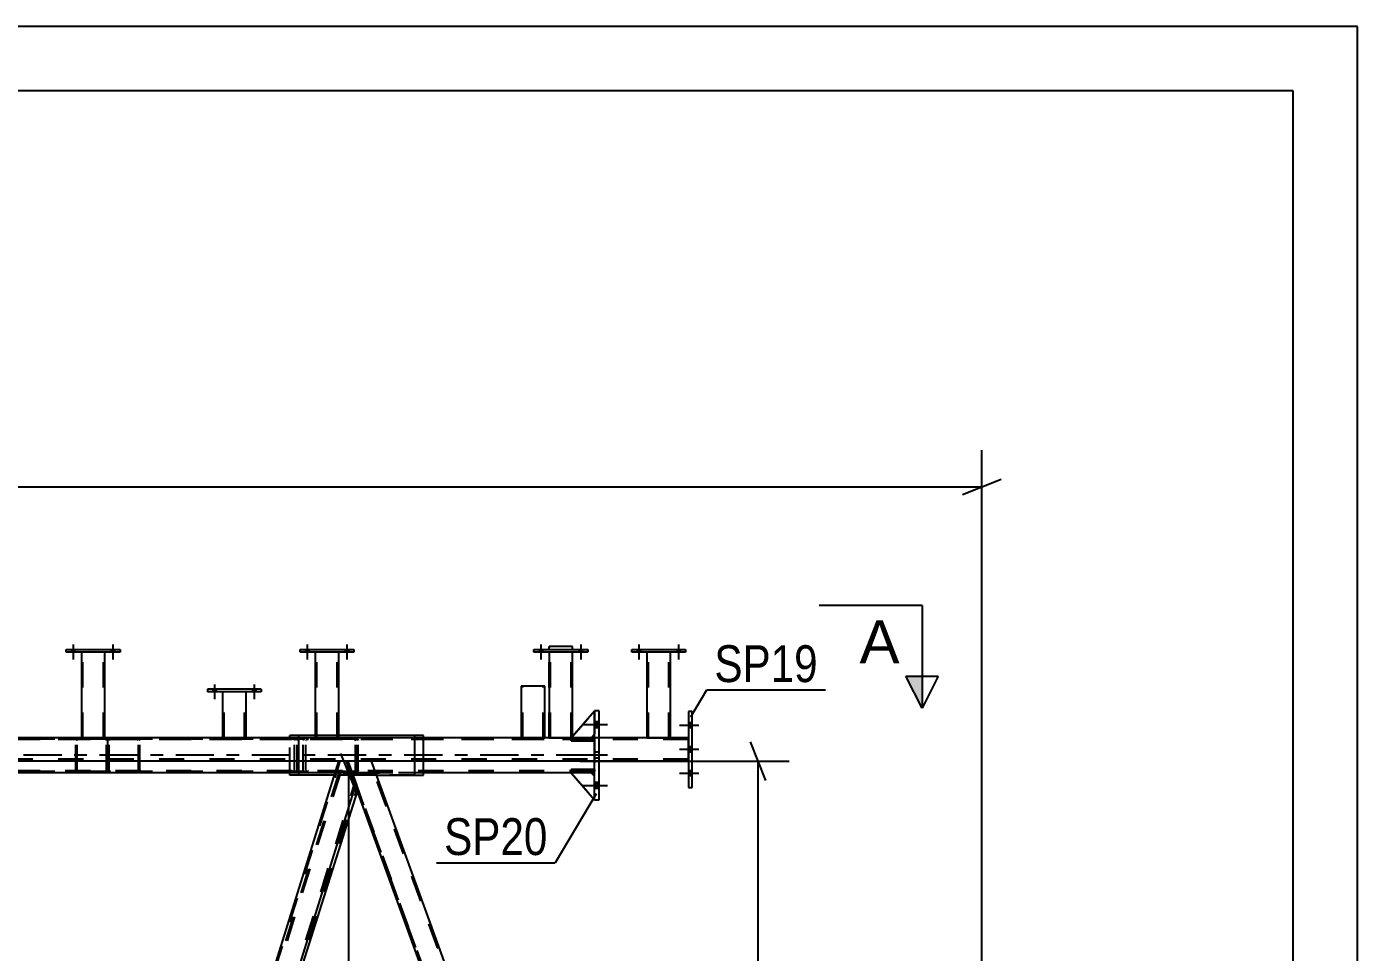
# Model space of a CAD drawing. Header units: millimetres. Extents: x -832 to 357, y -842 to -1.
# Drawn here: x 253.8 to 357.3, y -72.6 to -0.6 of the extents above; entities that cross this region are included whole.
import ezdxf

# ---------------------------------------------------------------- set-up
doc = ezdxf.new("R2010")
doc.units = ezdxf.units.MM
doc.linetypes.add('DXK_LINE_DOT2', pattern=[3.9198, 1.9599, -1.9599])
doc.linetypes.add('DXK_LINE_DOT3', pattern=[5.9187, 2.979, -0.9799, 0.9799, -0.9799])
doc.styles.add('Arial', font='ARIAL.TTF', dxfattribs={"height": 0.2})
doc.styles.add('Arial Narrow', font='ARIALN.TTF', dxfattribs={"height": 0.2})

# ---------------------------------------------------------------- blocks, each defined once
blk = doc.blocks.new('Unknown-570388851-1132')
at = {"color": 5, "linetype": 'Continuous'}
for p, q in [((357.29, -0.6), (-831.71, -0.6)), ((357.29, -841.6), (357.29, -0.6)), ((352.29, -5.6), (-826.71, -5.6)), ((352.29, -836.6), (352.29, -5.6))]:
    blk.add_line(p, q, dxfattribs=at)
blk = doc.blocks.new('Bolt-570388851-10437 - 10391')
at = {"linetype": 'Continuous'}
for points in [[(257.58, -49.04), (257.32, -49.04), (257.32, -49.25), (257.58, -49.25)], [(257.58, -49.04), (257.32, -49.04), (257.32, -49.25), (257.58, -49.25)], [(260.67, -49.04), (260.41, -49.04), (260.41, -49.25), (260.67, -49.25)], [(260.67, -49.04), (260.41, -49.04), (260.41, -49.25), (260.67, -49.25)]]:
    blk.add_hatch(color=1, dxfattribs=at).paths.add_polyline_path(points)
at = {"color": 1, "linetype": 'Continuous'}
for p, q in [((257.32, -49.04), (257.32, -49.25)), ((257.32, -49.04), (257.32, -49.25)), ((257.45, -48.67), (257.45, -49.82)), ((257.45, -48.67), (257.45, -49.82)), ((257.58, -49.04), (257.58, -49.25)), ((257.58, -49.04), (257.58, -49.25)), ((260.41, -49.04), (260.41, -49.25)), ((260.41, -49.04), (260.41, -49.25)), ((260.54, -48.67), (260.54, -49.82)), ((260.54, -48.67), (260.54, -49.82)), ((260.67, -49.04), (260.67, -49.25)), ((260.67, -49.04), (260.67, -49.25))]:
    blk.add_line(p, q, dxfattribs=at)
blk = doc.blocks.new('Bolt-570388851-10438 - 10391')
at = {"linetype": 'Continuous'}
for points in [[(275.76, -49.04), (275.51, -49.04), (275.51, -49.25), (275.76, -49.25)], [(275.76, -49.04), (275.51, -49.04), (275.51, -49.25), (275.76, -49.25)], [(278.85, -49.04), (278.6, -49.04), (278.6, -49.25), (278.85, -49.25)], [(278.85, -49.04), (278.6, -49.04), (278.6, -49.25), (278.85, -49.25)]]:
    blk.add_hatch(color=1, dxfattribs=at).paths.add_polyline_path(points)
at = {"color": 1, "linetype": 'Continuous'}
for p, q in [((275.51, -49.04), (275.51, -49.25)), ((275.51, -49.04), (275.51, -49.25)), ((275.63, -48.67), (275.63, -49.82)), ((275.63, -48.67), (275.63, -49.82)), ((275.76, -49.04), (275.76, -49.25)), ((275.76, -49.04), (275.76, -49.25)), ((278.6, -49.04), (278.6, -49.25)), ((278.6, -49.04), (278.6, -49.25)), ((278.72, -48.67), (278.72, -49.82)), ((278.72, -48.67), (278.72, -49.82)), ((278.85, -49.04), (278.85, -49.25)), ((278.85, -49.04), (278.85, -49.25))]:
    blk.add_line(p, q, dxfattribs=at)
blk = doc.blocks.new('Part-570388851-10832 - 10391')
at = {"color": 2, "linetype": 'Continuous'}
for p, q in [((241.93, -57.73), (240, -57.73)), ((261.41, -111.25), (241.93, -57.73)), ((260.05, -112.83), (240.7, -59.66))]:
    blk.add_line(p, q, dxfattribs=at)
at = {"color": 7, "linetype": 'DXK_LINE_DOT2'}
for p, q in [((240.7, -59.66), (240, -57.73)), ((260.17, -112.83), (240.11, -57.73)), ((261.87, -112.83), (241.81, -57.73)), ((261.99, -112.83), (261.41, -111.25)), ((260.05, -112.83), (261.99, -112.83))]:
    blk.add_line(p, q, dxfattribs=at)
blk = doc.blocks.new('Part-570388851-11091 - 10391')
at = {"color": 7, "linetype": 'DXK_LINE_DOT2'}
for p, q in [((242.26, -58.64), (240.33, -58.64)), ((240.33, -58.64), (260.01, -112.73)), ((240.34, -58.64), (240.33, -58.64)), ((260.13, -112.73), (240.44, -58.64)), ((261.83, -112.73), (242.15, -58.64)), ((261.95, -112.73), (242.26, -58.64)), ((260.01, -112.73), (261.95, -112.73))]:
    blk.add_line(p, q, dxfattribs=at)
blk = doc.blocks.new('Bolt-570388851-10473 - 10391')
at = {"linetype": 'Continuous'}
for points in [[(275.76, -49.04), (275.51, -49.04), (275.51, -49.25), (275.76, -49.25)], [(275.76, -49.04), (275.51, -49.04), (275.51, -49.25), (275.76, -49.25)], [(278.85, -49.04), (278.6, -49.04), (278.6, -49.25), (278.85, -49.25)], [(278.85, -49.04), (278.6, -49.04), (278.6, -49.25), (278.85, -49.25)]]:
    blk.add_hatch(color=1, dxfattribs=at).paths.add_polyline_path(points)
at = {"color": 1, "linetype": 'Continuous'}
for p, q in [((275.51, -49.04), (275.51, -49.25)), ((275.51, -49.04), (275.51, -49.25)), ((275.63, -48.67), (275.63, -49.82)), ((275.63, -48.67), (275.63, -49.82)), ((275.76, -49.04), (275.76, -49.25)), ((275.76, -49.04), (275.76, -49.25)), ((278.6, -49.04), (278.6, -49.25)), ((278.6, -49.04), (278.6, -49.25)), ((278.72, -48.67), (278.72, -49.82)), ((278.72, -48.67), (278.72, -49.82)), ((278.85, -49.04), (278.85, -49.25)), ((278.85, -49.04), (278.85, -49.25))]:
    blk.add_line(p, q, dxfattribs=at)
blk = doc.blocks.new('Bolt-570388851-10474 - 10391')
at = {"linetype": 'Continuous'}
for points in [[(293.94, -49.04), (293.69, -49.04), (293.69, -49.25), (293.94, -49.25)], [(293.94, -49.04), (293.69, -49.04), (293.69, -49.25), (293.94, -49.25)], [(297.03, -49.04), (296.78, -49.04), (296.78, -49.25), (297.03, -49.25)], [(297.03, -49.04), (296.78, -49.04), (296.78, -49.25), (297.03, -49.25)]]:
    blk.add_hatch(color=1, dxfattribs=at).paths.add_polyline_path(points)
at = {"color": 1, "linetype": 'Continuous'}
for p, q in [((293.69, -49.04), (293.69, -49.25)), ((293.69, -49.04), (293.69, -49.25)), ((293.81, -48.67), (293.81, -49.82)), ((293.81, -48.67), (293.81, -49.82)), ((293.94, -49.04), (293.94, -49.25)), ((293.94, -49.04), (293.94, -49.25)), ((296.78, -49.04), (296.78, -49.25)), ((296.78, -49.04), (296.78, -49.25)), ((296.91, -48.67), (296.91, -49.82)), ((296.91, -48.67), (296.91, -49.82)), ((297.03, -49.04), (297.03, -49.25)), ((297.03, -49.04), (297.03, -49.25))]:
    blk.add_line(p, q, dxfattribs=at)
blk = doc.blocks.new('Part-570388851-10571 - 10391')
at = {"color": 2, "linetype": 'Continuous'}
for p, q in [((269.07, -52.34), (269.07, -55.91)), ((270.89, -55.91), (270.89, -52.34))]:
    blk.add_line(p, q, dxfattribs=at)
at = {"color": 7, "linetype": 'DXK_LINE_DOT2'}
for p, q in [((270.89, -52.34), (269.07, -52.34)), ((269.09, -52.34), (269.07, -52.34)), ((269.18, -55.91), (269.18, -52.34)), ((270.78, -55.91), (270.78, -52.34)), ((269.07, -55.91), (269.07, -55.91)), ((269.07, -55.91), (270.89, -55.91)), ((270.89, -55.91), (270.89, -55.91)), ((270.89, -55.91), (270.89, -55.91))]:
    blk.add_line(p, q, dxfattribs=at)
blk = doc.blocks.new('Part-570388851-11302 - 10391')
at = {"color": 7, "linetype": 'DXK_LINE_DOT2'}
for p, q in [((256.91, -49.25), (256.91, -49.04)), ((256.91, -49.04), (261.09, -49.04)), ((261.09, -49.25), (256.91, -49.25)), ((261.09, -49.04), (261.09, -49.25))]:
    blk.add_line(p, q, dxfattribs=at)
blk = doc.blocks.new('Part-570388851-10956 - 10391')
at = {"color": 2, "linetype": 'Continuous'}
for p, q in [((297.71, -58.64), (296.17, -58.64)), ((296.17, -58.64), (297.99, -60.73)), ((297.99, -58.91), (297.71, -58.64))]:
    blk.add_line(p, q, dxfattribs=at)
at = {"color": 7, "linetype": 'DXK_LINE_DOT2'}
blk.add_line((297.99, -60.73), (297.99, -58.91), dxfattribs=at)
blk = doc.blocks.new('Part-570388851-11306 - 10391')
at = {"color": 2, "linetype": 'Continuous'}
for p, q in [((300.88, -49.25), (300.88, -49.04)), ((300.88, -49.04), (305.06, -49.04)), ((305.06, -49.25), (300.88, -49.25)), ((305.06, -49.04), (305.06, -49.25))]:
    blk.add_line(p, q, dxfattribs=at)
blk = doc.blocks.new('Part-570388851-10643 - 10391')
at = {"color": 2, "linetype": 'Continuous'}
for p, q in [((296.05, -48.82), (294.45, -48.82)), ((294.45, -49.04), (294.45, -48.82)), ((296.27, -48.82), (296.05, -48.82)), ((296.27, -49.04), (296.27, -48.82))]:
    blk.add_line(p, q, dxfattribs=at)
at = {"color": 7, "linetype": 'DXK_LINE_DOT2'}
for p, q in [((294.45, -55.91), (294.45, -49.04)), ((294.56, -55.91), (294.56, -48.82)), ((294.56, -48.82), (294.57, -48.82)), ((294.57, -48.82), (294.59, -48.82)), ((294.59, -48.82), (294.59, -48.82)), ((296.16, -55.91), (296.16, -48.82)), ((296.27, -55.91), (296.27, -49.04)), ((296.27, -55.91), (294.45, -55.91))]:
    blk.add_line(p, q, dxfattribs=at)
blk = doc.blocks.new('Part-570388851-10646 - 10391')
at = {"color": 2, "linetype": 'Continuous'}
for p, q in [((293.27, -49.25), (293.27, -49.04)), ((293.27, -49.04), (297.45, -49.04)), ((297.45, -49.25), (293.27, -49.25)), ((297.45, -49.04), (297.45, -49.25))]:
    blk.add_line(p, q, dxfattribs=at)
blk = doc.blocks.new('Part-570388851-10649 - 10391')
at = {"color": 2, "linetype": 'Continuous'}
for p, q in [((294.45, -49.25), (294.45, -55.91)), ((296.27, -55.91), (296.27, -49.25)), ((294.45, -55.91), (296.27, -55.91))]:
    blk.add_line(p, q, dxfattribs=at)
at = {"color": 7, "linetype": 'DXK_LINE_DOT2'}
for p, q in [((296.27, -49.25), (294.45, -49.25)), ((294.45, -49.25), (294.47, -49.25)), ((294.56, -55.91), (294.56, -49.25)), ((296.16, -55.91), (296.16, -49.25)), ((296.15, -55.91), (296.13, -55.91)), ((296.13, -55.91), (296.15, -55.91)), ((296.15, -55.91), (296.16, -55.91)), ((296.16, -55.91), (296.15, -55.91))]:
    blk.add_line(p, q, dxfattribs=at)
blk = doc.blocks.new('Part-570388851-10710 - 10391')
at = {"color": 2, "linetype": 'Continuous'}
for p, q in [((305.57, -53.86), (305.28, -53.86)), ((305.28, -53.86), (305.28, -59.77)), ((305.57, -59.77), (305.57, -53.86)), ((305.28, -59.77), (305.57, -59.77))]:
    blk.add_line(p, q, dxfattribs=at)
blk = doc.blocks.new('Part-570388851-11046 - 10391')
at = {"color": 2, "linetype": 'Continuous'}
for p, q in [((298.35, -53.82), (297.99, -53.82)), ((297.99, -55.91), (297.99, -53.82)), ((298.35, -55.91), (298.35, -53.82)), ((297.99, -60.73), (297.99, -57.73)), ((298.35, -60.73), (298.35, -57.73)), ((297.99, -60.73), (298.35, -60.73))]:
    blk.add_line(p, q, dxfattribs=at)
at = {"color": 7, "linetype": 'DXK_LINE_DOT2'}
for p, q in [((297.99, -57.73), (297.99, -55.91)), ((298.35, -57.73), (298.35, -55.91))]:
    blk.add_line(p, q, dxfattribs=at)
blk = doc.blocks.new('Bolt-570388851-10925 - 10391')
at = {"linetype": 'Continuous'}
for points in [[(268.56, -52.13), (268.31, -52.13), (268.31, -52.34), (268.56, -52.34)], [(268.56, -52.13), (268.31, -52.13), (268.31, -52.34), (268.56, -52.34)], [(271.65, -52.13), (271.4, -52.13), (271.4, -52.34), (271.65, -52.34)], [(271.65, -52.13), (271.4, -52.13), (271.4, -52.34), (271.65, -52.34)]]:
    blk.add_hatch(color=1, dxfattribs=at).paths.add_polyline_path(points)
at = {"color": 1, "linetype": 'Continuous'}
for p, q in [((268.31, -52.13), (268.31, -52.34)), ((268.31, -52.13), (268.31, -52.34)), ((268.43, -51.76), (268.43, -52.91)), ((268.43, -51.76), (268.43, -52.91)), ((268.56, -52.13), (268.56, -52.34)), ((268.56, -52.13), (268.56, -52.34)), ((271.4, -52.13), (271.4, -52.34)), ((271.4, -52.13), (271.4, -52.34)), ((271.52, -51.76), (271.52, -52.91)), ((271.52, -51.76), (271.52, -52.91)), ((271.65, -52.13), (271.65, -52.34)), ((271.65, -52.13), (271.65, -52.34))]:
    blk.add_line(p, q, dxfattribs=at)
blk = doc.blocks.new('Part-570388851-10744 - 10391')
at = {"color": 7, "linetype": 'DXK_LINE_DOT2'}
for p, q in [((259.91, -49.25), (258.09, -49.25)), ((258.09, -49.25), (258.09, -55.91)), ((258.1, -49.25), (258.09, -49.25)), ((258.2, -55.91), (258.2, -49.25)), ((259.8, -55.91), (259.8, -49.25)), ((259.91, -55.91), (259.91, -49.25)), ((258.09, -55.91), (259.91, -55.91))]:
    blk.add_line(p, q, dxfattribs=at)
blk = doc.blocks.new('Part-570388851-10747 - 10391')
at = {"color": 2, "linetype": 'Continuous'}
for p, q in [((256.91, -49.25), (256.91, -49.04)), ((256.91, -49.04), (261.09, -49.04)), ((261.09, -49.25), (256.91, -49.25)), ((261.09, -49.04), (261.09, -49.25))]:
    blk.add_line(p, q, dxfattribs=at)
blk = doc.blocks.new('Part-570388851-10750 - 10391')
at = {"color": 2, "linetype": 'Continuous'}
for p, q in [((258.09, -49.25), (258.09, -55.91)), ((259.91, -55.91), (259.91, -49.25)), ((258.09, -55.91), (259.91, -55.91))]:
    blk.add_line(p, q, dxfattribs=at)
at = {"color": 7, "linetype": 'DXK_LINE_DOT2'}
for p, q in [((259.91, -49.25), (258.09, -49.25)), ((258.09, -49.25), (258.1, -49.25)), ((258.2, -55.91), (258.2, -49.25)), ((259.8, -55.91), (259.8, -49.25)), ((259.79, -55.91), (259.77, -55.91)), ((259.77, -55.91), (259.79, -55.91)), ((259.79, -55.91), (259.8, -55.91)), ((259.8, -55.91), (259.79, -55.91))]:
    blk.add_line(p, q, dxfattribs=at)
blk = doc.blocks.new('Part-570388851-10753 - 10391')
at = {"color": 7, "linetype": 'DXK_LINE_DOT2'}
for p, q in [((278.09, -49.25), (276.27, -49.25)), ((276.27, -49.25), (276.27, -55.91)), ((276.29, -49.25), (276.27, -49.25)), ((276.38, -55.91), (276.38, -49.25)), ((277.98, -55.91), (277.98, -49.25)), ((278.09, -55.91), (278.09, -49.25)), ((276.27, -55.91), (278.09, -55.91))]:
    blk.add_line(p, q, dxfattribs=at)
blk = doc.blocks.new('Part-570388851-10756 - 10391')
at = {"color": 2, "linetype": 'Continuous'}
for p, q in [((275.09, -49.25), (275.09, -49.04)), ((275.09, -49.04), (279.27, -49.04)), ((279.27, -49.25), (275.09, -49.25)), ((279.27, -49.04), (279.27, -49.25))]:
    blk.add_line(p, q, dxfattribs=at)
blk = doc.blocks.new('Part-570388851-10759 - 10391')
at = {"color": 2, "linetype": 'Continuous'}
for p, q in [((276.27, -49.25), (276.27, -55.91)), ((278.09, -55.91), (278.09, -49.25)), ((276.27, -55.91), (278.09, -55.91))]:
    blk.add_line(p, q, dxfattribs=at)
at = {"color": 7, "linetype": 'DXK_LINE_DOT2'}
for p, q in [((278.09, -49.25), (276.27, -49.25)), ((276.27, -49.25), (276.29, -49.25)), ((276.38, -55.91), (276.38, -49.25)), ((277.98, -55.91), (277.98, -49.25)), ((277.97, -55.91), (277.95, -55.91)), ((277.95, -55.91), (277.97, -55.91)), ((277.97, -55.91), (277.98, -55.91)), ((277.98, -55.91), (277.97, -55.91))]:
    blk.add_line(p, q, dxfattribs=at)
blk = doc.blocks.new('Part-570388851-10765 - 10391')
at = {"color": 7, "linetype": 'DXK_LINE_DOT2'}
for p, q in [((280.96, -58.64), (279.02, -58.64)), ((279.02, -58.64), (298.71, -112.73)), ((279.04, -58.64), (279.02, -58.64)), ((298.83, -112.73), (279.14, -58.64)), ((300.53, -112.73), (280.84, -58.64)), ((300.65, -112.73), (280.96, -58.64)), ((298.71, -112.73), (300.65, -112.73))]:
    blk.add_line(p, q, dxfattribs=at)
blk = doc.blocks.new('Part-570388851-10799 - 10391')
at = {"color": 7, "linetype": 'DXK_LINE_DOT2'}
for p, q in [((305.28, -56.05), (-20.79, -56.05)), ((305.28, -55.91), (3.54, -55.91)), ((259.91, -55.91), (258.09, -55.91)), ((278.09, -55.91), (276.27, -55.91)), ((296.27, -55.91), (294.45, -55.91)), ((303.88, -55.91), (302.06, -55.91)), ((305.28, -57.73), (305.28, -55.91)), ((305.28, -57.58), (-20.79, -57.58)), ((280.63, -57.73), (278.09, -57.73))]:
    blk.add_line(p, q, dxfattribs=at)
at = {"color": 2, "linetype": 'Continuous'}
for p, q in [((258.09, -55.91), (241.72, -55.91)), ((276.27, -55.91), (259.91, -55.91)), ((294.45, -55.91), (278.09, -55.91)), ((302.06, -55.91), (296.27, -55.91)), ((305.28, -55.91), (303.88, -55.91)), ((278.09, -57.73), (241.93, -57.73)), ((305.28, -57.73), (280.63, -57.73))]:
    blk.add_line(p, q, dxfattribs=at)
blk = doc.blocks.new('Part-570388851-10814 - 10391')
at = {"color": 7, "linetype": 'DXK_LINE_DOT2'}
for p, q in [((296.17, -55.91), (297.99, -53.82)), ((297.99, -53.82), (297.99, -55.64)), ((297.99, -55.64), (297.71, -55.91)), ((297.71, -55.91), (296.17, -55.91))]:
    blk.add_line(p, q, dxfattribs=at)
blk = doc.blocks.new('Part-570388851-10837 - 10391')
at = {"color": 2, "linetype": 'Continuous'}
for p, q in [((280.63, -57.73), (278.69, -57.73)), ((300.68, -112.83), (280.63, -57.73)), ((298.75, -112.83), (279.4, -59.66))]:
    blk.add_line(p, q, dxfattribs=at)
at = {"color": 7, "linetype": 'DXK_LINE_DOT2'}
for p, q in [((279.4, -59.66), (278.69, -57.73)), ((278.81, -57.73), (298.86, -112.83)), ((300.57, -112.83), (280.51, -57.73)), ((298.75, -112.83), (300.68, -112.83))]:
    blk.add_line(p, q, dxfattribs=at)
blk = doc.blocks.new('Part-570388851-11257 - 10391')
at = {"color": 2, "linetype": 'Continuous'}
for p, q in [((276.27, -55.73), (274.98, -55.73)), ((274.98, -55.91), (274.98, -55.73)), ((284, -55.73), (278.09, -55.73)), ((284, -55.91), (284, -55.73)), ((274.98, -58.82), (274.98, -57.73)), ((284, -58.82), (284, -57.73)), ((277.75, -58.82), (274.98, -58.82)), ((281.03, -58.82), (284, -58.82))]:
    blk.add_line(p, q, dxfattribs=at)
at = {"color": 7, "linetype": 'DXK_LINE_DOT2'}
for p, q in [((278.09, -55.73), (276.27, -55.73)), ((274.98, -57.73), (274.98, -55.91)), ((284, -57.73), (284, -55.91)), ((281.03, -58.82), (277.75, -58.82))]:
    blk.add_line(p, q, dxfattribs=at)
blk = doc.blocks.new('Part-570388851-10882 - 10391')
at = {"color": 7, "linetype": 'DXK_LINE_DOT2'}
for p, q in [((297.99, -56.02), (296.17, -56.02)), ((296.17, -56.02), (296.17, -56.16)), ((296.17, -56.16), (297.99, -56.16)), ((297.71, -56.16), (297.71, -56.02)), ((297.99, -56.16), (297.99, -56.02))]:
    blk.add_line(p, q, dxfattribs=at)
blk = doc.blocks.new('Part-570388851-10885 - 10391')
at = {"color": 7, "linetype": 'DXK_LINE_DOT2'}
for p, q in [((297.99, -58.38), (296.17, -58.38)), ((296.17, -58.38), (296.17, -58.53)), ((296.17, -58.53), (297.99, -58.53)), ((297.71, -58.53), (297.71, -58.38)), ((297.99, -58.53), (297.99, -58.38))]:
    blk.add_line(p, q, dxfattribs=at)
blk = doc.blocks.new('Part-570388851-10888 - 10391')
at = {"color": 7, "linetype": 'DXK_LINE_DOT2'}
for p, q in [((296.17, -56.16), (296.17, -56.02)), ((296.17, -56.02), (297.99, -56.02)), ((297.99, -56.16), (296.17, -56.16)), ((297.71, -56.16), (297.71, -56.02)), ((297.99, -56.02), (297.99, -56.16))]:
    blk.add_line(p, q, dxfattribs=at)
blk = doc.blocks.new('Part-570388851-10891 - 10391')
at = {"color": 2, "linetype": 'Continuous'}
for p, q in [((296.17, -58.53), (296.17, -58.38)), ((296.17, -58.38), (297.99, -58.38)), ((297.99, -58.53), (296.17, -58.53)), ((297.99, -58.38), (297.99, -58.53))]:
    blk.add_line(p, q, dxfattribs=at)
at = {"color": 7, "linetype": 'DXK_LINE_DOT2'}
blk.add_line((297.71, -58.53), (297.71, -58.38), dxfattribs=at)
blk = doc.blocks.new('Part-570388851-10897 - 10391')
at = {"color": 2, "linetype": 'Continuous'}
for p, q in [((296.27, -55.79), (297.99, -53.82)), ((297.99, -55.64), (297.71, -55.91))]:
    blk.add_line(p, q, dxfattribs=at)
at = {"color": 7, "linetype": 'DXK_LINE_DOT2'}
for p, q in [((297.99, -53.82), (297.99, -55.64)), ((296.17, -55.91), (296.27, -55.79)), ((297.71, -55.91), (296.17, -55.91)), ((297.71, -55.91), (297.71, -55.91))]:
    blk.add_line(p, q, dxfattribs=at)
blk = doc.blocks.new('Bolt-570388851-10928 - 10391')
at = {"linetype": 'Continuous'}
for points in [[(298.35, -55.15), (298.35, -54.67), (297.99, -54.67), (297.99, -55.15)], [(298.35, -55.15), (298.35, -54.67), (297.99, -54.67), (297.99, -55.15)], [(298.35, -55.15), (298.35, -54.67), (297.99, -54.67), (297.99, -55.15)], [(298.35, -59.87), (298.35, -59.4), (297.99, -59.4), (297.99, -59.87)], [(298.35, -59.87), (298.35, -59.4), (297.99, -59.4), (297.99, -59.87)], [(298.35, -59.87), (298.35, -59.4), (297.99, -59.4), (297.99, -59.87)]]:
    blk.add_hatch(color=1, dxfattribs=at).paths.add_polyline_path(points)
at = {"color": 1, "linetype": 'Continuous'}
for p, q in [((298.35, -54.67), (297.99, -54.67)), ((298.35, -54.67), (297.99, -54.67)), ((298.35, -54.67), (297.99, -54.67)), ((298.99, -54.91), (297.08, -54.91)), ((298.99, -54.91), (297.08, -54.91)), ((298.99, -54.91), (297.08, -54.91)), ((298.35, -55.15), (297.99, -55.15)), ((298.35, -55.15), (297.99, -55.15)), ((298.35, -55.15), (297.99, -55.15)), ((298.99, -59.64), (297.08, -59.64)), ((298.99, -59.64), (297.08, -59.64)), ((298.99, -59.64), (297.08, -59.64)), ((298.35, -59.4), (297.99, -59.4)), ((298.35, -59.4), (297.99, -59.4)), ((298.35, -59.4), (297.99, -59.4)), ((298.35, -59.87), (297.99, -59.87)), ((298.35, -59.87), (297.99, -59.87)), ((298.35, -59.87), (297.99, -59.87))]:
    blk.add_line(p, q, dxfattribs=at)
at = {"color": 1, "linetype": 'DXK_LINE_DOT2'}
for p, q in [((298.99, -57.27), (297.08, -57.27)), ((298.99, -57.27), (297.08, -57.27)), ((298.35, -57.04), (297.99, -57.04)), ((298.35, -57.04), (297.99, -57.04)), ((298.35, -57.51), (297.99, -57.51)), ((298.35, -57.51), (297.99, -57.51))]:
    blk.add_line(p, q, dxfattribs=at)
blk = doc.blocks.new('Part-570388851-10953 - 10391')
at = {"color": 7, "linetype": 'DXK_LINE_DOT2'}
for p, q in [((297.71, -58.64), (296.17, -58.64)), ((296.17, -58.64), (297.99, -60.73)), ((297.99, -58.91), (297.71, -58.64)), ((297.99, -60.73), (297.99, -58.91))]:
    blk.add_line(p, q, dxfattribs=at)
blk = doc.blocks.new('Part-570388851-11309 - 10391')
at = {"color": 2, "linetype": 'Continuous'}
for p, q in [((302.06, -49.25), (302.06, -55.91)), ((303.88, -55.91), (303.88, -49.25)), ((302.06, -55.91), (303.88, -55.91))]:
    blk.add_line(p, q, dxfattribs=at)
at = {"color": 7, "linetype": 'DXK_LINE_DOT2'}
for p, q in [((303.88, -49.25), (302.06, -49.25)), ((302.06, -49.25), (302.07, -49.25)), ((302.17, -55.91), (302.17, -49.25)), ((303.77, -55.91), (303.77, -49.25)), ((303.76, -55.91), (303.74, -55.91)), ((303.74, -55.91), (303.76, -55.91)), ((303.76, -55.91), (303.77, -55.91)), ((303.77, -55.91), (303.76, -55.91))]:
    blk.add_line(p, q, dxfattribs=at)
blk = doc.blocks.new('Part-570388851-11124 - 10391')
at = {"color": 7, "linetype": 'DXK_LINE_DOT2'}
for p, q in [((240.79, -56.13), (240.81, -56.04)), ((240.79, -58.42), (240.79, -56.13)), ((240.81, -56.04), (240.85, -55.97)), ((240.85, -55.97), (240.91, -55.93)), ((240.9, -56.09), (240.89, -56.13)), ((240.89, -58.42), (240.89, -56.13)), ((240.92, -56.05), (240.9, -56.09)), ((240.91, -55.93), (241.06, -55.91)), ((240.91, -58.62), (240.91, -55.93)), ((240.99, -56.03), (240.92, -56.05)), ((240.92, -58.5), (240.92, -56.05)), ((241.06, -56.02), (240.99, -56.03)), ((259.94, -55.91), (241.06, -55.91)), ((259.94, -56.02), (241.06, -56.02)), ((245.23, -55.91), (245.38, -55.93)), ((245.31, -56.03), (245.23, -56.02)), ((245.43, -56.13), (245.41, -56.09)), ((245.43, -58.42), (245.43, -56.13)), ((245.6, -56.04), (245.63, -56.13)), ((245.63, -58.42), (245.63, -56.13)), ((257.67, -56.04), (257.66, -56.13)), ((257.66, -58.42), (257.66, -56.13)), ((257.72, -55.97), (257.67, -56.04)), ((257.78, -55.93), (257.72, -55.97)), ((257.76, -56.13), (257.77, -56.09)), ((257.76, -58.42), (257.76, -56.13)), ((257.77, -56.09), (257.79, -56.05)), ((257.86, -55.91), (257.78, -55.93)), ((257.79, -56.05), (257.82, -56.03)), ((257.82, -56.03), (257.86, -56.02)), ((260.02, -55.93), (259.94, -55.91)), ((259.94, -56.02), (259.98, -56.03)), ((259.98, -56.03), (260.01, -56.05)), ((260.01, -56.05), (260.03, -56.09)), ((260.08, -55.97), (260.02, -55.93)), ((260.03, -56.09), (260.04, -56.13)), ((260.04, -58.42), (260.04, -56.13)), ((260.12, -56.04), (260.08, -55.97)), ((260.14, -56.13), (260.12, -56.04)), ((260.14, -58.42), (260.14, -56.13)), ((240.81, -58.5), (240.79, -58.42)), ((240.85, -58.57), (240.81, -58.5)), ((240.91, -58.62), (240.85, -58.57)), ((240.89, -58.42), (240.9, -58.46)), ((240.9, -58.46), (240.92, -58.5)), ((240.91, -58.62), (241.06, -58.64)), ((240.92, -58.5), (240.99, -58.52)), ((240.99, -58.52), (241.06, -58.53)), ((259.94, -58.53), (241.06, -58.53)), ((259.94, -58.64), (241.06, -58.64)), ((245.23, -58.53), (245.31, -58.52)), ((245.38, -58.62), (245.23, -58.64)), ((245.41, -58.46), (245.43, -58.42)), ((245.63, -58.42), (245.6, -58.5)), ((257.66, -58.42), (257.67, -58.5)), ((257.67, -58.5), (257.72, -58.57)), ((257.72, -58.57), (257.78, -58.62)), ((257.77, -58.46), (257.76, -58.42)), ((257.79, -58.5), (257.77, -58.46)), ((257.78, -58.62), (257.86, -58.64)), ((257.82, -58.52), (257.79, -58.5)), ((257.86, -58.53), (257.82, -58.52)), ((259.98, -58.52), (259.94, -58.53)), ((259.94, -58.64), (260.02, -58.62)), ((260.01, -58.5), (259.98, -58.52)), ((260.03, -58.46), (260.01, -58.5)), ((260.02, -58.62), (260.08, -58.57)), ((260.04, -58.42), (260.03, -58.46)), ((260.08, -58.57), (260.12, -58.5)), ((260.12, -58.5), (260.14, -58.42))]:
    blk.add_line(p, q, dxfattribs=at)
for centre, radius, start, end in [((245.28, -56.21), 0.186, 41.9269, 80.4778), ((245.32, -56.29), 0.371, 41.9269, 80.4778), ((245.28, -58.34), 0.186, 279.5223, 318.0732), ((245.32, -58.25), 0.371, 279.5223, 318.0732)]:
    blk.add_arc(centre, radius, start, end, dxfattribs=at)
blk = doc.blocks.new('Bolt-570388851-11005 - 10391')
at = {"linetype": 'Continuous'}
for points in [[(305.57, -55.15), (305.57, -54.75), (305.28, -54.75), (305.28, -55.15)], [(305.57, -55.15), (305.57, -54.75), (305.28, -54.75), (305.28, -55.15)], [(305.57, -55.15), (305.57, -54.75), (305.28, -54.75), (305.28, -55.15)], [(305.57, -57.02), (305.57, -56.62), (305.28, -56.62), (305.28, -57.02)], [(305.57, -57.02), (305.57, -56.62), (305.28, -56.62), (305.28, -57.02)], [(305.57, -58.88), (305.57, -58.48), (305.28, -58.48), (305.28, -58.88)], [(305.57, -58.88), (305.57, -58.48), (305.28, -58.48), (305.28, -58.88)], [(305.57, -58.88), (305.57, -58.48), (305.28, -58.48), (305.28, -58.88)]]:
    blk.add_hatch(color=1, dxfattribs=at).paths.add_polyline_path(points)
at = {"color": 1, "linetype": 'Continuous'}
for p, q in [((305.57, -54.75), (305.28, -54.75)), ((305.57, -54.75), (305.28, -54.75)), ((305.57, -54.75), (305.28, -54.75)), ((306.1, -54.95), (304.59, -54.95)), ((306.1, -54.95), (304.59, -54.95)), ((306.1, -54.95), (304.59, -54.95)), ((305.57, -55.15), (305.28, -55.15)), ((305.57, -55.15), (305.28, -55.15)), ((305.57, -55.15), (305.28, -55.15)), ((306.1, -56.82), (304.59, -56.82)), ((306.1, -56.82), (304.59, -56.82)), ((305.57, -56.62), (305.28, -56.62)), ((305.57, -56.62), (305.28, -56.62)), ((305.57, -57.02), (305.28, -57.02)), ((305.57, -57.02), (305.28, -57.02)), ((306.1, -58.68), (304.59, -58.68)), ((306.1, -58.68), (304.59, -58.68)), ((306.1, -58.68), (304.59, -58.68)), ((305.57, -58.48), (305.28, -58.48)), ((305.57, -58.48), (305.28, -58.48)), ((305.57, -58.48), (305.28, -58.48)), ((305.57, -58.88), (305.28, -58.88)), ((305.57, -58.88), (305.28, -58.88)), ((305.57, -58.88), (305.28, -58.88))]:
    blk.add_line(p, q, dxfattribs=at)
blk = doc.blocks.new('Part-570388851-11036 - 10391')
at = {"color": 7, "linetype": 'DXK_LINE_DOT2'}
for p, q in [((297.99, -55.91), (-19.56, -55.91)), ((297.99, -56.05), (-19.56, -56.05)), ((297.99, -55.91), (297.99, -58.64)), ((297.99, -58.49), (-19.56, -58.49)), ((297.99, -58.64), (3.41, -58.64)), ((284.69, -58.64), (8.16, -58.64)), ((297.71, -58.64), (296.17, -58.64))]:
    blk.add_line(p, q, dxfattribs=at)
at = {"color": 7, "linetype": 'DXK_LINE_DOT3'}
blk.add_line((297.99, -57.27), (-19.56, -57.27), dxfattribs=at)
at = {"color": 2, "linetype": 'Continuous'}
for p, q in [((296.17, -58.64), (284.69, -58.64)), ((297.99, -58.64), (297.71, -58.64))]:
    blk.add_line(p, q, dxfattribs=at)
blk = doc.blocks.new('Part-570388851-11099 - 10391')
at = {"color": 7, "linetype": 'DXK_LINE_DOT2'}
for p, q in [((240.01, -56.04), (239.98, -56.13)), ((239.98, -58.42), (239.98, -56.13)), ((240.17, -56.13), (240.19, -56.09)), ((240.17, -58.42), (240.17, -56.13)), ((240.37, -55.91), (240.22, -55.93)), ((240.3, -56.03), (240.37, -56.02)), ((279.22, -55.91), (240.37, -55.91)), ((279.22, -56.02), (240.37, -56.02)), ((244.69, -55.93), (244.54, -55.91)), ((244.54, -56.02), (244.62, -56.03)), ((244.72, -56.09), (244.74, -56.13)), ((244.74, -58.42), (244.74, -56.13)), ((244.94, -56.13), (244.91, -56.04)), ((244.94, -58.42), (244.94, -56.13)), ((274.65, -56.13), (274.68, -56.04)), ((274.65, -58.42), (274.65, -56.13)), ((274.86, -56.09), (274.85, -56.13)), ((274.85, -58.42), (274.85, -56.13)), ((274.9, -55.93), (275.05, -55.91)), ((275.05, -56.02), (274.97, -56.03)), ((279.22, -55.91), (279.37, -55.93)), ((279.29, -56.03), (279.22, -56.02)), ((279.41, -56.13), (279.4, -56.09)), ((279.41, -58.42), (279.41, -56.13)), ((279.58, -56.04), (279.61, -56.13)), ((279.61, -58.42), (279.61, -56.13)), ((239.98, -58.42), (240.01, -58.5)), ((240.19, -58.46), (240.17, -58.42)), ((240.22, -58.62), (240.34, -58.63)), ((240.35, -58.53), (240.3, -58.52)), ((240.34, -58.63), (240.37, -58.64)), ((240.37, -58.53), (240.35, -58.53)), ((279.22, -58.53), (240.37, -58.53)), ((245.3, -58.64), (240.37, -58.64)), ((244.62, -58.52), (244.54, -58.53)), ((244.54, -58.64), (244.69, -58.62)), ((244.74, -58.42), (244.72, -58.46)), ((244.91, -58.5), (244.94, -58.42)), ((279.22, -58.64), (260.34, -58.64)), ((274.68, -58.5), (274.65, -58.42)), ((274.85, -58.42), (274.86, -58.46)), ((275.05, -58.64), (274.9, -58.62)), ((274.97, -58.52), (275.05, -58.53)), ((279.22, -58.53), (279.29, -58.52)), ((279.37, -58.62), (279.22, -58.64)), ((279.4, -58.46), (279.41, -58.42)), ((279.61, -58.42), (279.58, -58.5))]:
    blk.add_line(p, q, dxfattribs=at)
at = {"color": 2, "linetype": 'Continuous'}
blk.add_line((260.34, -58.64), (245.3, -58.64), dxfattribs=at)
at = {"color": 7, "linetype": 'DXK_LINE_DOT2'}
for centre, radius, start, end in [((240.28, -56.29), 0.371, 99.5223, 138.0732), ((240.33, -56.21), 0.186, 99.5223, 138.0732), ((244.59, -56.21), 0.186, 41.9269, 80.4778), ((244.63, -56.29), 0.371, 41.9269, 80.4778), ((274.96, -56.29), 0.371, 99.5223, 138.0732), ((275, -56.21), 0.186, 99.5223, 138.0732), ((279.26, -56.21), 0.186, 41.9269, 80.4778), ((279.31, -56.29), 0.371, 41.9269, 80.4778), ((240.28, -58.25), 0.371, 221.9269, 260.4778), ((240.33, -58.34), 0.186, 221.9269, 260.4778), ((244.59, -58.34), 0.186, 279.5223, 318.0732), ((244.63, -58.25), 0.371, 279.5223, 318.0732), ((274.96, -58.25), 0.371, 221.9269, 260.4778), ((275, -58.34), 0.186, 221.9269, 260.4778), ((279.26, -58.34), 0.186, 279.5223, 318.0732), ((279.31, -58.25), 0.371, 279.5223, 318.0732)]:
    blk.add_arc(centre, radius, start, end, dxfattribs=at)
blk = doc.blocks.new('Part-570388851-11102 - 10391')
at = {"color": 7, "linetype": 'DXK_LINE_DOT2'}
for p, q in [((260.14, -56.13), (260.15, -56.04)), ((260.14, -57.73), (260.14, -56.13)), ((260.15, -56.04), (260.2, -55.97)), ((260.2, -55.97), (260.26, -55.93)), ((260.25, -56.09), (260.24, -56.13)), ((260.24, -58.42), (260.24, -56.13)), ((260.27, -56.05), (260.25, -56.09)), ((260.26, -55.93), (260.34, -55.91)), ((260.3, -56.03), (260.27, -56.05)), ((260.34, -56.02), (260.3, -56.03)), ((279.29, -55.91), (260.34, -55.91)), ((279.29, -56.02), (260.34, -56.02)), ((262.42, -55.91), (262.5, -55.93)), ((262.46, -56.03), (262.42, -56.02)), ((262.49, -56.05), (262.46, -56.03)), ((262.51, -56.09), (262.49, -56.05)), ((262.5, -55.93), (262.56, -55.97)), ((262.52, -56.13), (262.51, -56.09)), ((262.52, -58.42), (262.52, -56.13)), ((262.56, -55.97), (262.6, -56.04)), ((262.6, -56.04), (262.62, -56.13)), ((262.62, -58.42), (262.62, -56.13)), ((275.37, -56.04), (275.34, -56.13)), ((275.34, -58.42), (275.34, -56.13)), ((275.54, -56.13), (275.55, -56.09)), ((275.54, -58.42), (275.54, -56.13)), ((275.74, -55.91), (275.59, -55.93)), ((275.66, -56.03), (275.74, -56.02)), ((278.67, -56.02), (278.67, -55.91)), ((279.37, -55.93), (279.29, -55.91)), ((279.29, -56.02), (279.33, -56.03)), ((279.33, -56.03), (279.36, -56.05)), ((279.36, -56.05), (279.38, -56.09)), ((279.43, -55.97), (279.37, -55.93)), ((279.38, -56.09), (279.39, -56.13)), ((279.39, -58.42), (279.39, -56.13)), ((279.47, -56.04), (279.43, -55.97)), ((279.49, -56.13), (279.47, -56.04)), ((279.49, -58.42), (279.49, -56.13)), ((260.24, -58.42), (260.25, -58.46)), ((260.25, -58.46), (260.27, -58.5)), ((260.27, -58.5), (260.3, -58.52)), ((260.3, -58.52), (260.34, -58.53)), ((279.29, -58.53), (260.34, -58.53)), ((262.42, -58.53), (262.46, -58.52)), ((262.5, -58.62), (262.42, -58.64)), ((262.46, -58.52), (262.49, -58.5)), ((262.49, -58.5), (262.51, -58.46)), ((262.56, -58.57), (262.5, -58.62)), ((262.51, -58.46), (262.52, -58.42)), ((262.6, -58.5), (262.56, -58.57)), ((262.62, -58.42), (262.6, -58.5)), ((279.29, -58.64), (274.98, -58.64)), ((275.34, -58.42), (275.37, -58.5)), ((275.55, -58.46), (275.54, -58.42)), ((275.59, -58.62), (275.74, -58.64)), ((275.74, -58.53), (275.66, -58.52)), ((278.67, -58.64), (278.67, -58.53)), ((279.33, -58.52), (279.29, -58.53)), ((279.29, -58.64), (279.37, -58.62)), ((279.36, -58.5), (279.33, -58.52)), ((279.38, -58.46), (279.36, -58.5)), ((279.37, -58.62), (279.43, -58.57)), ((279.39, -58.42), (279.38, -58.46)), ((279.43, -58.57), (279.47, -58.5)), ((279.47, -58.5), (279.49, -58.42))]:
    blk.add_line(p, q, dxfattribs=at)
at = {"color": 2, "linetype": 'Continuous'}
for p, q in [((260.14, -58.42), (260.14, -57.73)), ((260.15, -58.5), (260.14, -58.42)), ((260.2, -58.57), (260.15, -58.5)), ((260.26, -58.62), (260.2, -58.57)), ((260.34, -58.64), (260.26, -58.62)), ((274.98, -58.64), (260.34, -58.64))]:
    blk.add_line(p, q, dxfattribs=at)
at = {"color": 7, "linetype": 'DXK_LINE_DOT2'}
for centre, radius, start, end in [((275.65, -56.29), 0.371, 99.5223, 138.0732), ((275.69, -56.21), 0.186, 99.5223, 138.0732), ((275.65, -58.25), 0.371, 221.9269, 260.4778), ((275.69, -58.34), 0.186, 221.9269, 260.4778)]:
    blk.add_arc(centre, radius, start, end, dxfattribs=at)
blk = doc.blocks.new('Part-570388851-11146 - 10391')
at = {"color": 7, "linetype": 'DXK_LINE_DOT2'}
for p, q in [((275.09, -49.25), (275.09, -49.04)), ((275.09, -49.04), (279.27, -49.04)), ((279.27, -49.25), (275.09, -49.25)), ((279.27, -49.04), (279.27, -49.25))]:
    blk.add_line(p, q, dxfattribs=at)
blk = doc.blocks.new('Bolt-570388851-11329 - 10391')
at = {"linetype": 'Continuous'}
for points in [[(257.58, -49.04), (257.32, -49.04), (257.32, -49.25), (257.58, -49.25)], [(257.58, -49.04), (257.32, -49.04), (257.32, -49.25), (257.58, -49.25)], [(260.67, -49.04), (260.41, -49.04), (260.41, -49.25), (260.67, -49.25)], [(260.67, -49.04), (260.41, -49.04), (260.41, -49.25), (260.67, -49.25)]]:
    blk.add_hatch(color=1, dxfattribs=at).paths.add_polyline_path(points)
at = {"color": 1, "linetype": 'Continuous'}
for p, q in [((257.32, -49.04), (257.32, -49.25)), ((257.32, -49.04), (257.32, -49.25)), ((257.45, -48.67), (257.45, -49.82)), ((257.45, -48.67), (257.45, -49.82)), ((257.58, -49.04), (257.58, -49.25)), ((257.58, -49.04), (257.58, -49.25)), ((260.41, -49.04), (260.41, -49.25)), ((260.41, -49.04), (260.41, -49.25)), ((260.54, -48.67), (260.54, -49.82)), ((260.54, -48.67), (260.54, -49.82)), ((260.67, -49.04), (260.67, -49.25)), ((260.67, -49.04), (260.67, -49.25))]:
    blk.add_line(p, q, dxfattribs=at)
blk = doc.blocks.new('Part-570388851-11232 - 10391')
at = {"color": 2, "linetype": 'Continuous'}
for p, q in [((261.41, -111.25), (278.09, -57.73)), ((278.69, -57.73), (278.09, -57.73)), ((279.27, -59.32), (278.69, -57.73)), ((262.82, -112.83), (279.4, -59.66)), ((279.4, -59.66), (279.27, -59.32)), ((261.99, -112.83), (261.41, -111.25))]:
    blk.add_line(p, q, dxfattribs=at)
at = {"color": 7, "linetype": 'DXK_LINE_DOT2'}
for p, q in [((261.47, -111.42), (278.21, -57.73)), ((278.11, -57.73), (278.09, -57.73)), ((278.69, -57.73), (278.32, -57.73)), ((262.71, -112.83), (279.33, -59.49)), ((279.4, -59.66), (279.3, -59.39)), ((262.82, -112.83), (261.99, -112.83))]:
    blk.add_line(p, q, dxfattribs=at)
blk = doc.blocks.new('Part-570388851-11233 - 10391')
at = {"color": 7, "linetype": 'DXK_LINE_DOT2'}
for p, q in [((278.11, -58.64), (261.42, -111.27)), ((278.22, -58.64), (261.48, -111.44)), ((279.02, -58.64), (278.11, -58.64)), ((278.11, -58.64), (278.13, -58.64)), ((279.55, -60.09), (279.02, -58.64)), ((262.75, -112.73), (279.49, -59.93)), ((261.95, -112.73), (261.42, -111.27)), ((262.86, -112.73), (261.95, -112.73)), ((262.86, -112.73), (262.92, -112.55))]:
    blk.add_line(p, q, dxfattribs=at)
at = {"color": 2, "linetype": 'Continuous'}
blk.add_line((262.92, -112.55), (279.55, -60.09), dxfattribs=at)
blk = doc.blocks.new('Part-570388851-11251 - 10391')
at = {"color": 2, "linetype": 'Continuous'}
for p, q in [((274.98, -55.73), (274.29, -55.73)), ((274.29, -55.91), (274.29, -55.73)), ((284.69, -55.73), (284, -55.73)), ((284.69, -55.91), (284.69, -55.73)), ((284.69, -58.82), (284.69, -57.73)), ((274.29, -58.82), (274.29, -58.64)), ((274.98, -58.82), (274.29, -58.82)), ((284, -58.82), (284.69, -58.82))]:
    blk.add_line(p, q, dxfattribs=at)
at = {"color": 7, "linetype": 'DXK_LINE_DOT2'}
for p, q in [((284, -55.73), (274.98, -55.73)), ((274.29, -58.64), (274.29, -55.91)), ((284.69, -57.73), (284.69, -55.91)), ((284, -58.82), (274.98, -58.82))]:
    blk.add_line(p, q, dxfattribs=at)
blk = doc.blocks.new('Bolt-570388851-11303 - 10391')
at = {"linetype": 'Continuous'}
for points in [[(301.55, -49.04), (301.29, -49.04), (301.29, -49.25), (301.55, -49.25)], [(301.55, -49.04), (301.29, -49.04), (301.29, -49.25), (301.55, -49.25)], [(304.64, -49.04), (304.38, -49.04), (304.38, -49.25), (304.64, -49.25)], [(304.64, -49.04), (304.38, -49.04), (304.38, -49.25), (304.64, -49.25)]]:
    blk.add_hatch(color=1, dxfattribs=at).paths.add_polyline_path(points)
at = {"color": 1, "linetype": 'Continuous'}
for p, q in [((301.29, -49.04), (301.29, -49.25)), ((301.29, -49.04), (301.29, -49.25)), ((301.42, -48.67), (301.42, -49.82)), ((301.42, -48.67), (301.42, -49.82)), ((301.55, -49.04), (301.55, -49.25)), ((301.55, -49.04), (301.55, -49.25)), ((304.38, -49.04), (304.38, -49.25)), ((304.38, -49.04), (304.38, -49.25)), ((304.51, -48.67), (304.51, -49.82)), ((304.51, -48.67), (304.51, -49.82)), ((304.64, -49.04), (304.64, -49.25)), ((304.64, -49.04), (304.64, -49.25))]:
    blk.add_line(p, q, dxfattribs=at)
blk = doc.blocks.new('Part-570388851-11350 - 10391')
at = {"color": 2, "linetype": 'Continuous'}
for p, q in [((272.07, -52.13), (267.89, -52.13)), ((267.89, -52.13), (267.89, -52.34)), ((272.07, -52.34), (267.89, -52.34)), ((272.07, -52.13), (272.07, -52.34))]:
    blk.add_line(p, q, dxfattribs=at)
blk = doc.blocks.new('Part-570388851-11364 - 10391')
at = {"color": 2, "linetype": 'Continuous'}
for p, q in [((293.89, -51.91), (292.29, -51.91)), ((292.29, -51.91), (292.29, -55.91)), ((294.11, -51.91), (293.89, -51.91)), ((294.11, -55.91), (294.11, -51.91))]:
    blk.add_line(p, q, dxfattribs=at)
at = {"color": 7, "linetype": 'DXK_LINE_DOT2'}
for p, q in [((292.4, -55.91), (292.4, -51.91)), ((292.4, -51.91), (292.4, -51.91)), ((292.4, -51.91), (292.42, -51.91)), ((292.42, -51.91), (292.43, -51.91)), ((294, -55.91), (294, -51.91)), ((292.29, -55.91), (292.29, -55.91)), ((292.29, -55.91), (294.11, -55.91)), ((294.11, -55.91), (294.11, -55.91)), ((294.11, -55.91), (294.11, -55.91))]:
    blk.add_line(p, q, dxfattribs=at)
blk = doc.blocks.new('StraightDimension-570388851-11387 - 10391')
at = {"color": 7, "linetype": 'Continuous'}
for p, q in [((279.47, -60.14), (278.27, -57.14)), ((278.43, -58.64), (281.27, -58.64)), ((278.87, -112.83), (278.87, -58.64)), ((278.27, -111.33), (279.47, -114.33)), ((266.37, -112.83), (281.27, -112.83))]:
    blk.add_line(p, q, dxfattribs=at)
at = {"color": 0}
blk.add_wipeout([(278.12, -81.48), (273.92, -81.48), (273.92, -89.99), (278.12, -89.99)], dxfattribs=at)
at = {"color": 3, "style": 'Arial Narrow'}
blk.add_text('2980', height=2.863, rotation=90.0002, dxfattribs=at).set_placement((277.52, -89.39))
blk = doc.blocks.new('StraightDimension-570388851-11379 - 10391')
at = {"color": 7, "linetype": 'Continuous'}
for p, q in [((328.1, -110.07), (328.1, -33.54)), ((326.6, -36.99), (329.6, -35.79)), ((-20.79, -36.39), (328.1, -36.39))]:
    blk.add_line(p, q, dxfattribs=at)
blk = doc.blocks.new('StraightDimension-570388851-11411 - 10391')
at = {"color": 7, "linetype": 'Continuous'}
for p, q in [((311.3, -59.23), (310.1, -56.23)), ((296.85, -57.73), (313.1, -57.73)), ((310.7, -112.83), (310.7, -57.73)), ((310.1, -111.33), (311.3, -114.33)), ((280.08, -112.83), (313.1, -112.83))]:
    blk.add_line(p, q, dxfattribs=at)
at = {"color": 0}
blk.add_wipeout([(309.95, -81.02), (305.75, -81.02), (305.75, -89.53), (309.95, -89.53)], dxfattribs=at)
at = {"color": 3, "style": 'Arial Narrow'}
blk.add_text('3031', height=2.863, rotation=90.0002, dxfattribs=at).set_placement((309.35, -88.93))
blk = doc.blocks.new('Mark-570388851-10706 - 10391')
at = {"color": 30, "linetype": 'Continuous'}
for p, q in [((305.47, -54.28), (306.7, -52.18)), ((306.7, -52.18), (315.94, -52.18))]:
    blk.add_line(p, q, dxfattribs=at)
at = {"color": 0}
blk.add_wipeout([(315.34, -51.58), (315.34, -48.58), (307.3, -48.58), (307.3, -51.58)], dxfattribs=at)
blk.add_wipeout([(315.34, -51.58), (315.34, -48.58), (307.3, -48.58), (307.3, -51.58)], dxfattribs=at)
at = {"color": 3, "style": 'Arial Narrow'}
blk.add_text('SP19', height=2.863, dxfattribs=at).set_placement((307.3, -51.58))
blk = doc.blocks.new('Mark-570388851-11042 - 10391')
at = {"color": 30, "linetype": 'Continuous'}
for p in [(298.1, -60.27), (285.69, -65.63)]:
    blk.add_line(p, (294.93, -65.63), dxfattribs=at)
at = {"color": 0}
blk.add_wipeout([(294.33, -65.03), (294.33, -62.03), (286.29, -62.03), (286.29, -65.03)], dxfattribs=at)
blk.add_wipeout([(294.33, -65.03), (294.33, -62.03), (286.29, -62.03), (286.29, -65.03)], dxfattribs=at)
at = {"color": 3, "style": 'Arial Narrow'}
blk.add_text('SP20', height=2.863, dxfattribs=at).set_placement((286.29, -65.03))
blk = doc.blocks.new('SectionMark-570388851-11450 - 10391')
at = {"linetype": 'Continuous'}
blk.add_hatch(color=6, dxfattribs=at).paths.add_polyline_path([(322.19, -51.12), (323.44, -51.12), (323.44, -53.62)])
at = {"color": 6, "linetype": 'Continuous'}
for p, q in [((323.44, -45.62), (315.44, -45.62)), ((323.44, -45.62), (323.44, -53.62)), ((322.19, -51.12), (324.69, -51.12)), ((323.44, -53.62), (322.19, -51.12)), ((324.69, -51.12), (323.44, -53.62))]:
    blk.add_line(p, q, dxfattribs=at)
at = {"color": 0, "linetype": 'Continuous'}
blk.add_wipeout([(321.69, -50.12), (321.69, -46.62), (318.58, -46.62), (318.58, -50.12)], dxfattribs=at)
at = {"color": 3, "linetype": 'Continuous', "style": 'Arial'}
blk.add_text('A', height=3.34, dxfattribs=at).set_placement((318.58, -50.12))

msp = doc.modelspace()

# ---------------------------------------------------------------- block references
for name in ['Unknown-570388851-1132', 'Part-570388851-11302 - 10391', 'Part-570388851-10747 - 10391', 'Bolt-570388851-10437 - 10391', 'Bolt-570388851-11329 - 10391', 'Part-570388851-10744 - 10391', 'Part-570388851-10750 - 10391', 'Part-570388851-10756 - 10391', 'Part-570388851-11146 - 10391', 'Bolt-570388851-10438 - 10391', 'Bolt-570388851-10473 - 10391', 'Part-570388851-10753 - 10391', 'Part-570388851-10759 - 10391', 'Part-570388851-10646 - 10391', 'Bolt-570388851-10474 - 10391', 'Part-570388851-10643 - 10391', 'Part-570388851-10649 - 10391', 'Part-570388851-11306 - 10391', 'Bolt-570388851-11303 - 10391', 'Part-570388851-11309 - 10391', 'Part-570388851-11350 - 10391', 'Bolt-570388851-10925 - 10391', 'Part-570388851-10571 - 10391', 'Part-570388851-11364 - 10391', 'Part-570388851-10814 - 10391', 'Part-570388851-10897 - 10391', 'Bolt-570388851-10928 - 10391', 'Part-570388851-11046 - 10391', 'Bolt-570388851-11005 - 10391', 'Part-570388851-10710 - 10391', 'Part-570388851-10799 - 10391', 'Part-570388851-11251 - 10391', 'Part-570388851-11257 - 10391', 'Part-570388851-11036 - 10391', 'Part-570388851-11099 - 10391', 'Part-570388851-11124 - 10391', 'Part-570388851-11102 - 10391', 'Part-570388851-10882 - 10391', 'Part-570388851-10888 - 10391', 'Part-570388851-10832 - 10391', 'Part-570388851-11232 - 10391', 'Part-570388851-10837 - 10391', 'Part-570388851-11091 - 10391', 'Part-570388851-11233 - 10391', 'Part-570388851-10765 - 10391', 'Part-570388851-10885 - 10391', 'Part-570388851-10891 - 10391', 'Part-570388851-10956 - 10391', 'Part-570388851-10953 - 10391']:
    msp.add_blockref(name, (0, 0))

# ---------------------------------------------------------------- next in the draw order: block references
msp.add_blockref('StraightDimension-570388851-11387 - 10391', (0, 0))

# ---------------------------------------------------------------- next in the draw order: block references
msp.add_blockref('StraightDimension-570388851-11379 - 10391', (0, 0))

# ---------------------------------------------------------------- next in the draw order: block references
for name in ['Mark-570388851-10706 - 10391', 'StraightDimension-570388851-11411 - 10391']:
    msp.add_blockref(name, (0, 0))

# ---------------------------------------------------------------- next in the draw order: block references
for name in ['SectionMark-570388851-11450 - 10391', 'Mark-570388851-11042 - 10391']:
    msp.add_blockref(name, (0, 0))

doc.saveas('drawing.dxf')
